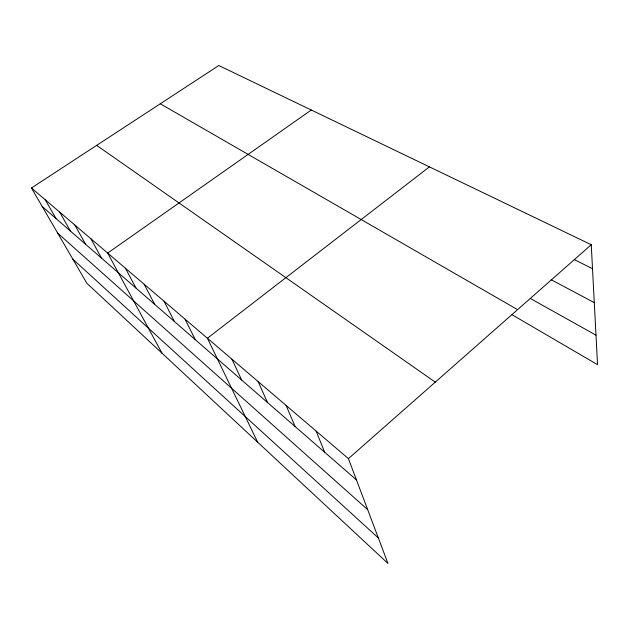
<?xml version="1.0" encoding="UTF-8"?>
<svg xmlns="http://www.w3.org/2000/svg" width="629" height="629" viewBox="0 0 629 629"><rect width="100%" height="100%" fill="white"/><g stroke="black" fill="none" stroke-linecap="round" stroke-linejoin="round"><path stroke-width="0.94" d="M348.427 458.651L591.252 244.736L218.813 65.526L31.45 187.992L86.841 283.254L387.983 563.474L348.427 458.651L31.45 187.992M429.426 166.866L207.413 338.245L257.654 442.195M311.276 110.02L107.677 253.078L161.991 353.183M574.206 259.525L592.51 268.717M551.146 279.708L594.287 302.62M530.978 298.83L596.001 335.163M160.277 103.785L517.565 309.649M512.077 314.744L597.55 364.663L591.252 244.736M96.662 145.37L435.276 382.133M42.229 206.532L356.431 479.872M57.726 233.178L367.674 509.655M72.87 259.227L378.367 537.992M45.225 199.755L56.012 218.522M59.676 212.099L70.464 231.095M74.867 225.064L85.63 244.288M90.843 238.706L101.576 258.157M125.43 268.245L136.029 288.137M144.19 284.261L154.687 304.365M164.043 301.205L174.406 321.521M185.075 319.17L195.281 339.676M231.912 359.159L241.654 380.018M258.071 381.504L267.498 402.505M286.077 405.414L295.111 426.525M316.112 431.062L324.682 452.251"/></g></svg>
